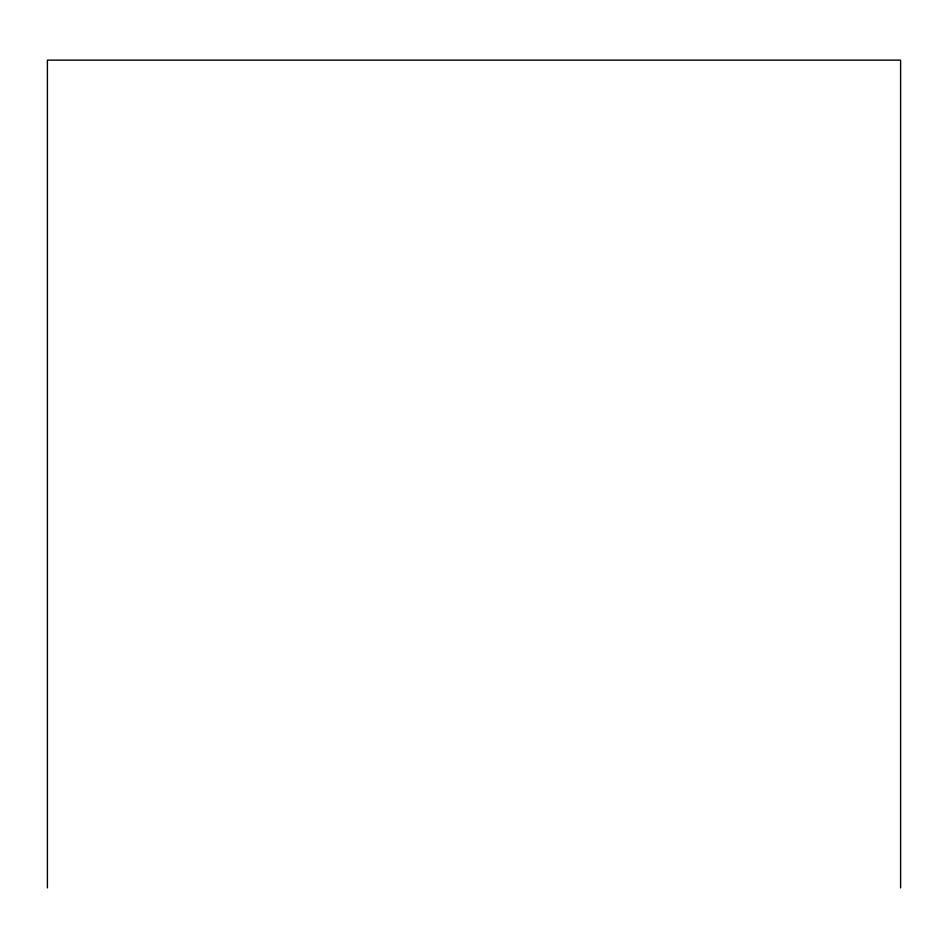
<?xml version="1.0" encoding="UTF-8"?>
<svg xmlns="http://www.w3.org/2000/svg" width="948" height="948" viewBox="0 0 948 948"><rect width="100%" height="100%" fill="white"/><g stroke="black" fill="none" stroke-linecap="round" stroke-linejoin="round"><path stroke-width="1.42" d="M900.6 887.861L900.6 60.139L47.4 60.139L47.4 887.861"/></g></svg>
